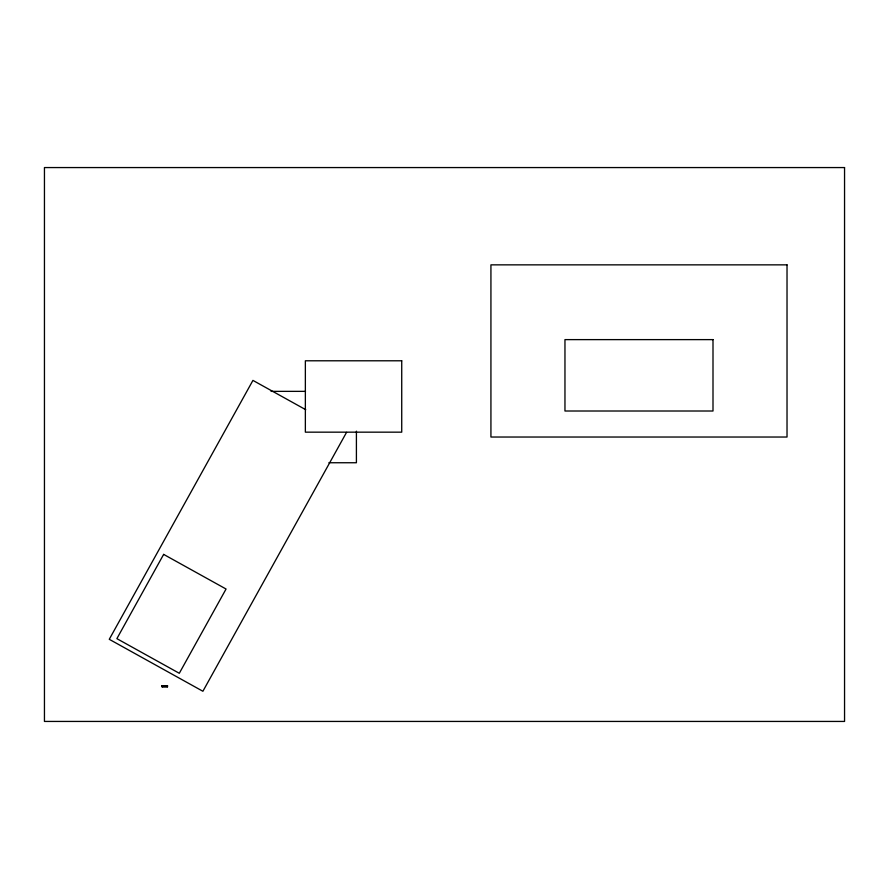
<?xml version="1.0" encoding="UTF-8"?>
<svg xmlns="http://www.w3.org/2000/svg" width="889" height="889" viewBox="0 0 889 889"><rect width="100%" height="100%" fill="white"/><g stroke="black" fill="none" stroke-linecap="round" stroke-linejoin="round"><path stroke-width="1.33" d="M346.554 432.354L202.892 691.264L109.269 639.302L252.932 380.403L305.749 409.707M271.067 391.36L305.483 391.36M328.886 462.747L356.411 462.747L356.411 431.176M162.165 685.997L167.343 685.997M162.165 686.308L167.343 686.308M162.165 686.564L167.343 686.564M167.343 685.741L167.343 686.808M162.165 685.741L162.165 686.808M163.643 554.392L116.881 638.646L179.3 673.284L226.062 589.018L163.643 554.392M844.55 167.565L44.45 167.565L44.45 721.435L844.55 721.435L844.55 167.565M787.021 264.855L490.928 264.855L490.928 437.032L787.021 437.032L787.021 264.855M713 339.62L564.96 339.62L564.96 411.007L713 411.007L713 339.62M401.728 360.79L305.36 360.79L305.36 432.165L401.728 432.165L401.728 360.79M167.521 685.741L161.987 685.741L161.987 686.808L167.521 686.808L167.521 685.741"/></g></svg>
